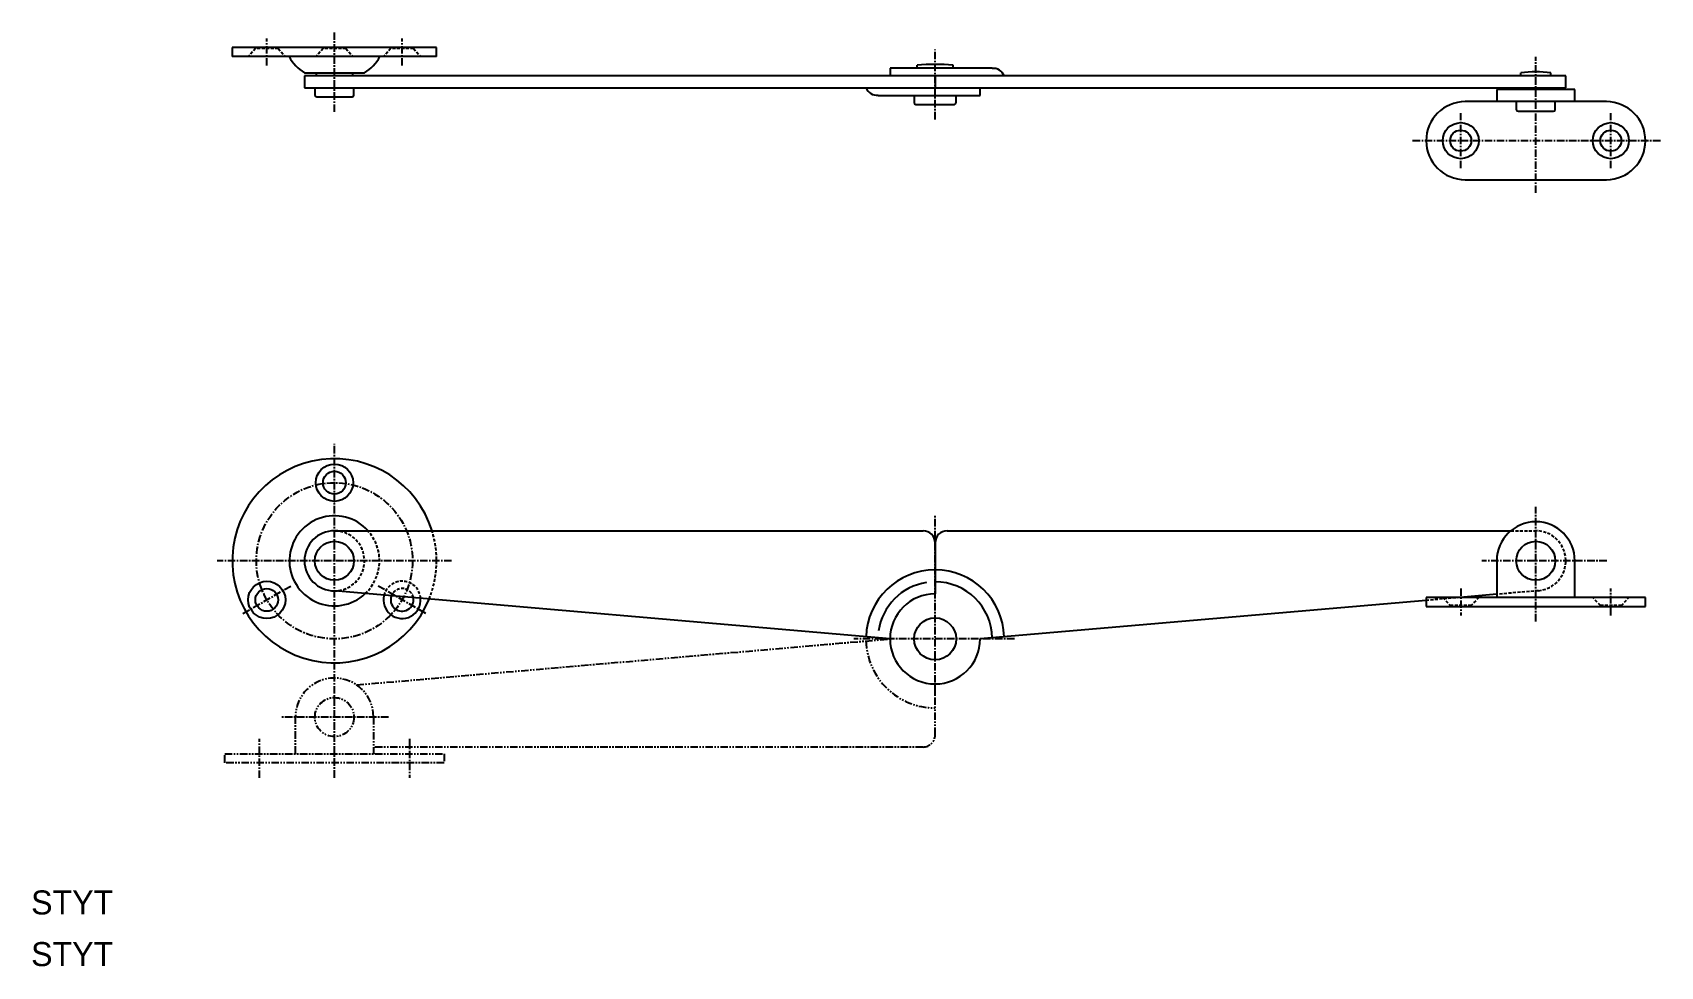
# Model space of a CAD drawing. Extents: x 0 to 271, y 0 to 155.
import ezdxf

# ---------------------------------------------------------------- set-up
doc = ezdxf.new("R2010")
doc.units = 0
for name, pattern in [('CENTER', [2, 1.25, -0.25, 0.25, -0.25]), ('DASHED', [0.75, 0.5, -0.25]), ('PHANTOM', [2.5, 1.25, -0.25, 0.25, -0.25, 0.25, -0.25])]:
    doc.linetypes.add(name, pattern=pattern)
doc.layers.get('0').update_dxf_attribs({"linetype": 'CONTINUOUS'})
doc.layers.add('CENTER', color=1, linetype='CENTER')

msp = doc.modelspace()

# ---------------------------------------------------------------- linework, layer by layer
at = {"color": 7, "linetype": 'CONTINUOUS'}
for p, q in [((67.5, 152.93), (33.5, 152.93)), ((33.5, 152.93), (33.5, 151.43)), ((67.5, 151.43), (67.5, 152.93)), ((67.5, 151.43), (33.5, 151.43)), ((160, 149.48), (143, 149.48)), ((143, 149.48), (143, 148.23)), ((147.5, 149.48), (147.5, 149.98)), ((153.5, 149.48), (153.5, 149.98)), ((45.5, 148.73), (55.5, 148.73)), ((255.5, 148.23), (45.5, 148.23)), ((45.5, 148.23), (45.5, 146.23)), ((47.5, 148.23), (47.5, 148.73)), ((53.5, 148.73), (53.5, 148.23)), ((150.5, 148.23), (150.5, 146.23)), ((248, 148.23), (248, 148.73)), ((253, 148.23), (253, 148.73)), ((255.5, 146.23), (255.5, 148.23)), ((45.5, 146.23), (255.5, 146.23)), ((47.25, 146.23), (47.25, 145.03)), ((47.55, 144.73), (53.45, 144.73)), ((53.75, 145.03), (53.75, 146.23)), ((141, 144.98), (158, 144.98)), ((147, 144.98), (147, 143.78)), ((154, 143.78), (154, 144.98)), ((158, 144.98), (158, 146.23)), ((262.25, 143.93), (238.75, 143.93)), ((244, 145.93), (244, 143.93)), ((257, 145.93), (244, 145.93)), ((247.25, 143.93), (247.25, 142.63)), ((247.5, 145.93), (247.5, 146.23)), ((253.5, 146.23), (253.5, 145.93)), ((253.75, 142.63), (253.75, 143.93)), ((257, 143.93), (257, 145.93)), ((147.3, 143.48), (153.7, 143.48)), ((247.55, 142.33), (253.45, 142.33)), ((238.75, 130.93), (262.25, 130.93)), ((50.5, 72.48), (148.5, 72.48)), ((150.5, 70.48), (150.5, 61.98)), ((152.5, 72.48), (246.35, 72.48)), ((244, 67.48), (244, 61.38)), ((257, 61.38), (257, 67.48)), ((143, 54.48), (50.5, 62.48)), ((232.25, 60.89), (158, 54.48)), ((232.25, 61.38), (232.25, 59.88)), ((268.75, 61.38), (232.25, 61.38)), ((232.25, 59.88), (268.75, 59.88)), ((244, 61.9), (237.93, 61.38)), ((268.75, 59.88), (268.75, 61.38))]:
    msp.add_line(p, q, dxfattribs=at)
at = {"color": 3, "linetype": 'DASHED'}
for p, q in [((37.34, 152.78), (36.14, 151.43)), ((37.34, 152.93), (37.34, 152.78)), ((41.14, 152.78), (37.34, 152.78)), ((41.14, 152.93), (41.14, 152.78)), ((41.14, 152.78), (42.34, 151.43)), ((48.6, 152.78), (47.4, 151.43)), ((48.6, 152.93), (48.6, 152.78)), ((52.4, 152.78), (48.6, 152.78)), ((52.4, 152.93), (52.4, 152.78)), ((52.4, 152.78), (53.6, 151.43)), ((59.86, 152.78), (58.66, 151.43)), ((59.86, 152.93), (59.86, 152.78)), ((63.66, 152.78), (59.86, 152.78)), ((63.66, 152.93), (63.66, 152.78)), ((63.66, 152.78), (64.86, 151.43)), ((246.35, 72.48), (250.5, 72.48)), ((250.93, 62.5), (244, 61.9)), ((237.93, 61.38), (232.25, 60.89)), ((235, 61.38), (236.25, 60.03)), ((236.25, 60.03), (236.25, 59.88)), ((239.75, 60.03), (236.25, 60.03)), ((241, 61.38), (239.75, 60.03)), ((239.75, 60.03), (239.75, 59.88)), ((261.25, 60.03), (260, 61.38)), ((261.25, 59.88), (261.25, 60.03)), ((264.75, 60.03), (261.25, 60.03)), ((264.75, 60.03), (266, 61.38)), ((264.75, 59.88), (264.75, 60.03))]:
    msp.add_line(p, q, dxfattribs=at)
at = {"color": 3, "linetype": 'PHANTOM'}
for p, q in [((54.17, 46.82), (143, 54.48)), ((150.5, 38.48), (150.5, 46.98)), ((44, 35.36), (44, 41.46)), ((57, 41.46), (57, 35.36)), ((32.25, 35.36), (68.75, 35.36)), ((32.25, 33.86), (32.25, 35.36)), ((148.5, 36.48), (57, 36.48)), ((68.75, 35.36), (68.75, 33.86)), ((68.75, 33.86), (32.25, 33.86))]:
    msp.add_line(p, q, dxfattribs=at)
at = {"color": 7, "linetype": 'CONTINUOUS'}
for centre, radius in [((238, 137.43), 3), ((238, 137.43), 1.75), ((263, 137.43), 3), ((263, 137.43), 1.75), ((50.5, 80.48), 3.1), ((50.5, 80.48), 1.9), ((50.5, 67.48), 3.25), ((250.5, 67.48), 3.25), ((39.24, 60.98), 3.1), ((39.24, 60.98), 1.9), ((150.5, 54.48), 3.5)]:
    msp.add_circle(centre, radius, dxfattribs=at)
at = {"color": 3, "linetype": 'PHANTOM'}
msp.add_circle((50.5, 41.46), 3.25, dxfattribs=at)
at = {"color": 7, "linetype": 'CONTINUOUS'}
for centre, radius, start, end in [((49.13, 154.72), 7, 208.0155, 238.8067), ((51.87, 154.72), 7, 301.1933, 331.9845), ((150.5, 120.14), 30, 84.2692, 95.7308), ((160.14, 147.48), 2, 22.0243, 94.1849), ((250.5, 128.89), 20, 82.8192, 97.1808), ((47.55, 145.03), 0.3, 180, 270), ((53.45, 145.03), 0.3, 270, 0), ((140.86, 146.98), 2, 202.0243, 274.1849), ((147.3, 143.78), 0.3, 180, 270), ((153.7, 143.78), 0.3, 270, 0), ((238.75, 137.43), 6.5, 90, 270), ((262.25, 137.43), 6.5, 270, 90), ((247.55, 142.63), 0.3, 180, 270), ((253.45, 142.63), 0.3, 270, 0), ((50.5, 67.48), 17, 17.1046, 337.9638), ((50.5, 67.48), 7.5, 41.8103, 313.2581), ((250.5, 67.48), 6.5, 0, 179.7586), ((50.5, 67.48), 5, 90, 270), ((148.5, 70.48), 2, 0, 90), ((152.5, 70.48), 2, 90, 180), ((150.5, 54.48), 11.5, 90, 178.2828), ((150.5, 54.48), 11.5, 1.7172, 90), ((150.5, 54.48), 9.5, 98.8093, 171.9753), ((150.5, 54.48), 9.5, 1.04, 90), ((61.76, 60.98), 3.1, 165.6349, 4.502), ((61.76, 60.98), 1.9, 158.1899, 11.9469), ((150.5, 54.48), 7.5, 90, 0)]:
    msp.add_arc(centre, radius, start, end, dxfattribs=at)
at = {"color": 3, "linetype": 'DASHED'}
for centre, radius, start, end in [((50.5, 67.48), 5, 270, 90), ((50.5, 67.48), 7.5, 313.2581, 41.8103), ((50.5, 67.48), 17, 337.9638, 17.1046), ((250.5, 67.48), 5, 274.9316, 90), ((61.76, 60.98), 3.1, 4.502, 165.6349), ((61.76, 60.98), 1.9, 11.9469, 158.1899)]:
    msp.add_arc(centre, radius, start, end, dxfattribs=at)
at = {"color": 3, "linetype": 'PHANTOM'}
for centre, radius, start, end in [((150.5, 54.48), 11.5, 181.7172, 270), ((50.5, 41.46), 6.5, 0.2414, 180), ((50.5, 41.46), 6.5, 0, 0.2414), ((148.5, 38.48), 2, 270, 0)]:
    msp.add_arc(centre, radius, start, end, dxfattribs=at)
at = {"layer": 'CENTER', "color": 1, "linetype": 'CENTER'}
for p, q in [((50.5, 142.23), (50.5, 155.43)), ((39.24, 149.93), (39.24, 154.43)), ((61.76, 149.93), (61.76, 154.43)), ((150.5, 140.98), (150.5, 152.63)), ((250.5, 128.73), (250.5, 151.39)), ((238, 132.83), (238, 142.03)), ((263, 132.83), (263, 142.03)), ((271.25, 137.43), (229.75, 137.43)), ((50.5, 31.36), (50.5, 86.98)), ((250.5, 57.38), (250.5, 76.48)), ((150.5, 45.21), (150.5, 74.98)), ((70, 67.48), (30.97, 67.48)), ((262.3, 67.48), (241.5, 67.48)), ((35.26, 58.68), (43.23, 63.28)), ((65.74, 58.68), (57.77, 63.28)), ((238, 62.88), (238, 58.38)), ((263, 58.38), (263, 62.88)), ((163.71, 54.48), (136.95, 54.48)), ((59.5, 41.46), (41.5, 41.46)), ((38, 31.32), (38, 37.86)), ((63, 37.86), (63, 31.32))]:
    msp.add_line(p, q, dxfattribs=at)
msp.add_circle((50.5, 67.48), 13, dxfattribs=at)

# ---------------------------------------------------------------- texts
at = {"color": 7, "linetype": 'CONTINUOUS'}
for p in [(0, 8.6), (0, 0)]:
    msp.add_text('STYT', height=4, dxfattribs=at).set_placement(p)

doc.saveas('drawing.dxf')
